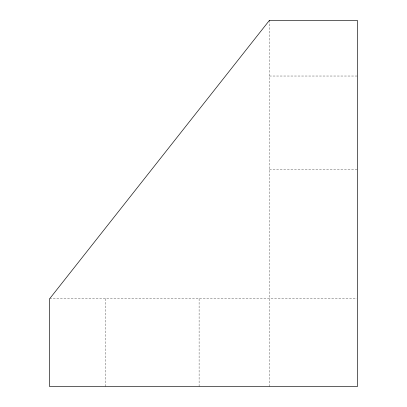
<?xml version="1.0" encoding="UTF-8"?>
<svg xmlns="http://www.w3.org/2000/svg" width="407" height="407" viewBox="0 0 407 407"><rect width="100%" height="100%" fill="white"/><g stroke="black" fill="none" stroke-linecap="round" stroke-linejoin="round"><path stroke-width="0.31" stroke-dasharray="2.04 1.53" d="M269.434 76.028L357.346 76.028M269.434 169.8L357.346 169.8M49.654 298.738L356.715 298.738M269.434 20.35L269.434 386.65M199.104 298.738L199.104 386.65M105.332 298.738L105.332 386.65"/><path stroke-width="0.61" d="M269.434 20.35L49.654 298.738L49.654 386.65L357.346 386.65L357.346 20.35L269.434 20.35"/></g></svg>
